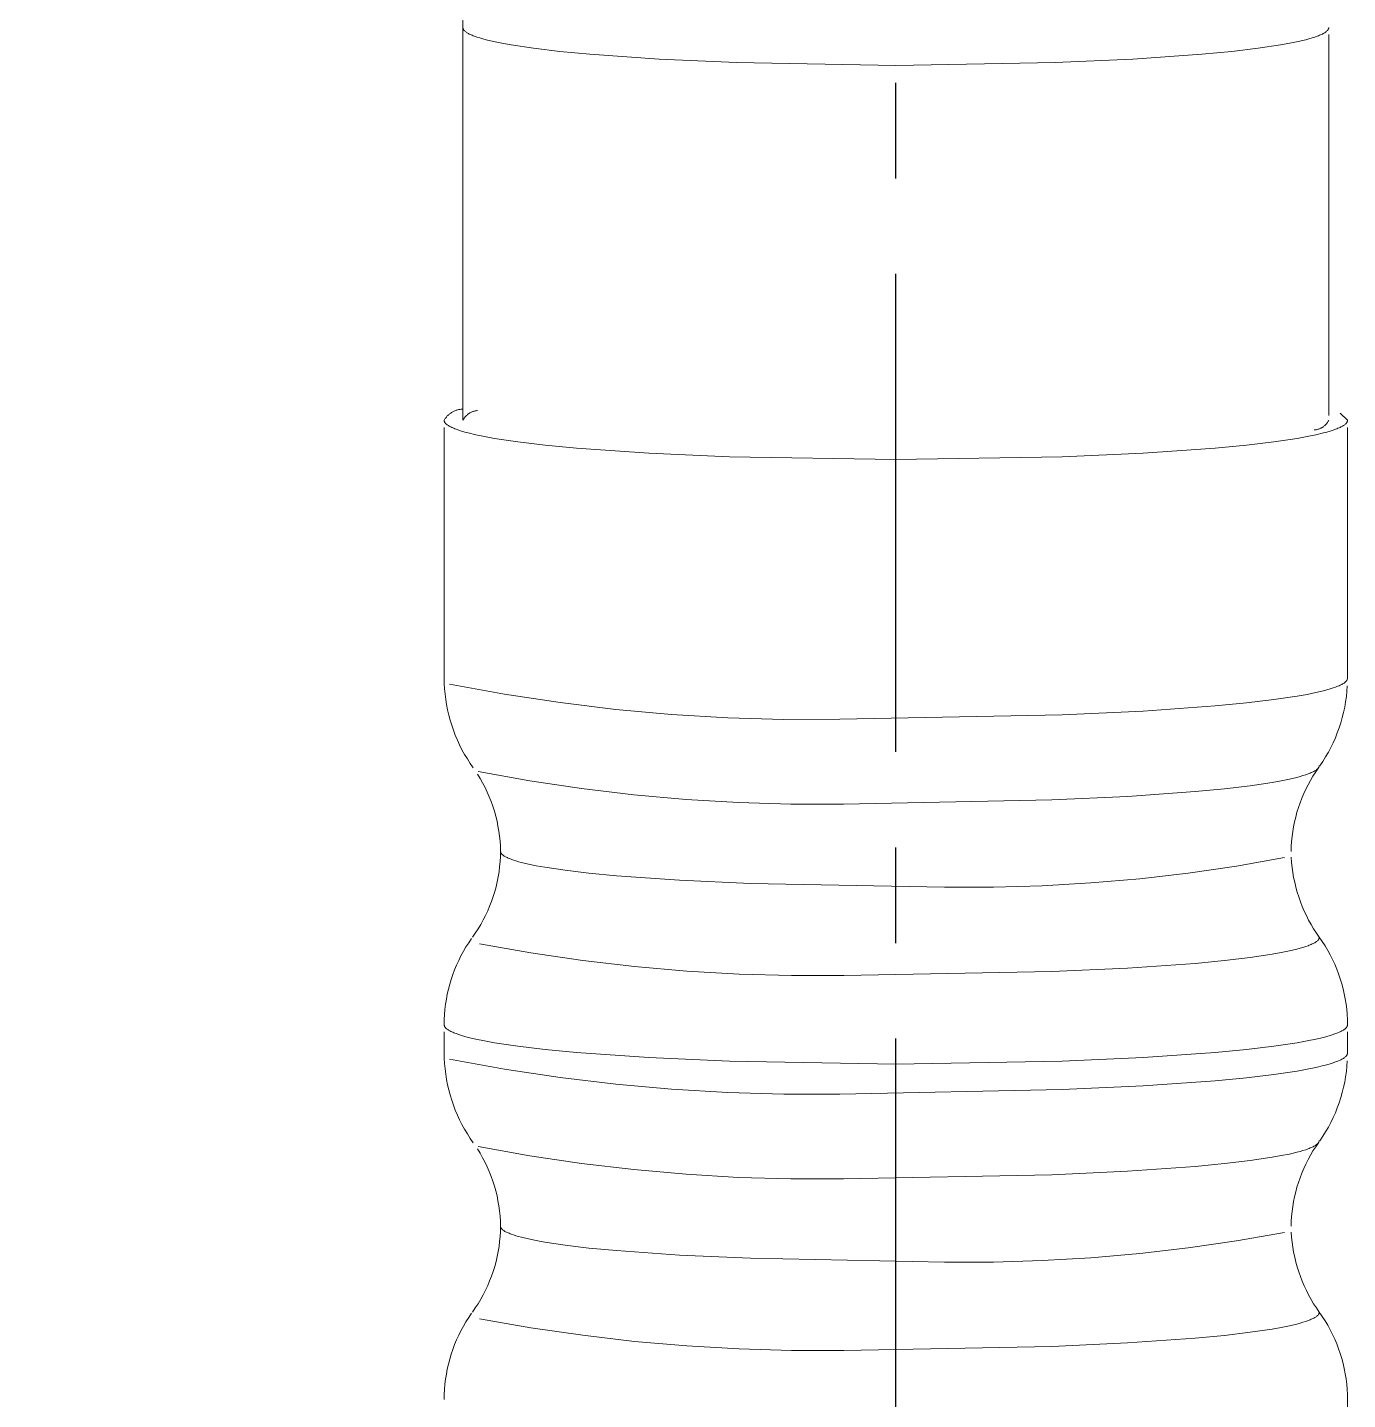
# Model space of a CAD drawing. Header units: millimetres. Extents: x 1991 to 2585, y -1131 to -711.
# Drawn here: x 2319.71 to 2337.25, y -1064.16 to -1045.93 of the extents above; entities that cross this region are included whole.
import ezdxf

# ---------------------------------------------------------------- set-up
doc = ezdxf.new("R2010")
doc.units = ezdxf.units.MM
doc.header["$LTSCALE"] = 0.1
doc.linetypes.add('CENTERX2', pattern=[101.6, 63.5, -12.7, 12.7, -12.7])
doc.layers.get('0').update_dxf_attribs({"lineweight": 13})
doc.layers.add('CENTER', color=1, linetype='CENTERX2')
doc.layers.add('DIM', color=3, linetype='Continuous', lineweight=9)
doc.styles.get("Standard").update_dxf_attribs({"font": 'arial.ttf'})
doc.dimstyles.new('ISO-25', dxfattribs={"dimtxt": 2.5, "dimasz": 2.5, "dimexe": 1.25, "dimexo": 0.625, "dimtad": 1, "dimtxsty": 'Standard', "dimcen": 2.5, "dimadec": 0, "dimazin": 0, "dimtfac": 1, "dimtmove": 0, "dimatfit": 3, "dimfxl": 0, "dimarcsym": 0})

msp = doc.modelspace()

# ---------------------------------------------------------------- linework, layer by layer
for p, q in [((2325.517, -1044.723), (2325.496, -1045.932)), ((2325.496, -1051.15), (2325.496, -1045.932)), ((2325.496, -1045.938), (2325.496, -1045.932)), ((2325.498, -1045.944), (2325.496, -1045.938)), ((2325.499, -1045.949), (2325.498, -1045.944)), ((2325.502, -1045.955), (2325.499, -1045.949)), ((2325.505, -1045.96), (2325.502, -1045.955)), ((2325.509, -1045.966), (2325.505, -1045.96)), ((2325.514, -1045.972), (2325.509, -1045.966)), ((2325.519, -1045.977), (2325.514, -1045.972)), ((2325.526, -1045.983), (2325.519, -1045.977)), ((2325.533, -1045.989), (2325.526, -1045.983)), ((2325.541, -1045.995), (2325.533, -1045.989)), ((2325.549, -1046), (2325.541, -1045.995)), ((2325.559, -1046.006), (2325.549, -1046)), ((2325.569, -1046.012), (2325.559, -1046.006)), ((2325.58, -1046.018), (2325.569, -1046.012)), ((2325.592, -1046.024), (2325.58, -1046.018)), ((2325.605, -1046.029), (2325.592, -1046.024)), ((2325.618, -1046.035), (2325.605, -1046.029)), ((2325.633, -1046.041), (2325.618, -1046.035)), ((2325.648, -1046.047), (2325.633, -1046.041)), ((2325.681, -1046.059), (2325.648, -1046.047)), ((2325.718, -1046.07), (2325.681, -1046.059)), ((2325.758, -1046.082), (2325.718, -1046.07)), ((2325.802, -1046.094), (2325.758, -1046.082)), ((2325.9, -1046.117), (2325.802, -1046.094)), ((2336.69, -1046.094), (2336.592, -1046.117)), ((2336.734, -1046.082), (2336.69, -1046.094)), ((2336.774, -1046.07), (2336.734, -1046.082)), ((2336.811, -1046.059), (2336.774, -1046.07)), ((2336.844, -1046.047), (2336.811, -1046.059)), ((2336.859, -1046.041), (2336.844, -1046.047)), ((2336.874, -1046.035), (2336.859, -1046.041)), ((2336.887, -1046.029), (2336.874, -1046.035)), ((2336.9, -1046.024), (2336.887, -1046.029)), ((2336.912, -1046.018), (2336.9, -1046.024)), ((2336.923, -1046.012), (2336.912, -1046.018)), ((2336.933, -1046.006), (2336.923, -1046.012)), ((2336.943, -1046), (2336.933, -1046.006)), ((2336.952, -1045.995), (2336.943, -1046)), ((2336.959, -1045.989), (2336.952, -1045.995)), ((2336.967, -1045.983), (2336.959, -1045.989)), ((2336.973, -1045.977), (2336.967, -1045.983)), ((2336.978, -1045.972), (2336.973, -1045.977)), ((2336.983, -1045.966), (2336.978, -1045.972)), ((2336.987, -1045.96), (2336.983, -1045.966)), ((2336.99, -1045.955), (2336.987, -1045.96)), ((2336.993, -1045.949), (2336.99, -1045.955)), ((2336.995, -1045.944), (2336.993, -1045.949)), ((2336.996, -1045.938), (2336.995, -1045.944)), ((2336.996, -1045.932), (2336.996, -1045.938)), ((2336.996, -1046.023), (2336.996, -1051.086)), ((2326.012, -1046.14), (2325.9, -1046.117)), ((2326.138, -1046.163), (2326.012, -1046.14)), ((2326.433, -1046.207), (2326.138, -1046.163)), ((2326.782, -1046.248), (2326.433, -1046.207)), ((2327.18, -1046.287), (2326.782, -1046.248)), ((2328.1, -1046.352), (2327.18, -1046.287)), ((2335.312, -1046.287), (2334.393, -1046.352)), ((2335.71, -1046.248), (2335.312, -1046.287)), ((2336.059, -1046.207), (2335.71, -1046.248)), ((2336.354, -1046.163), (2336.059, -1046.207)), ((2336.48, -1046.14), (2336.354, -1046.163)), ((2336.592, -1046.117), (2336.48, -1046.14)), ((2329.13, -1046.398), (2328.1, -1046.352)), ((2331.246, -1046.434), (2329.13, -1046.398)), ((2333.363, -1046.398), (2331.246, -1046.434)), ((2334.393, -1046.352), (2333.363, -1046.398)), ((2325.378, -1051.029), (2325.388, -1051.024)), ((2325.388, -1051.024), (2325.397, -1051.021)), ((2325.397, -1051.021), (2325.407, -1051.017)), ((2325.407, -1051.017), (2325.416, -1051.014)), ((2325.416, -1051.014), (2325.426, -1051.011)), ((2325.426, -1051.011), (2325.436, -1051.009)), ((2325.436, -1051.009), (2325.446, -1051.006)), ((2325.446, -1051.006), (2325.456, -1051.005)), ((2325.456, -1051.005), (2325.466, -1051.003)), ((2325.466, -1051.003), (2325.476, -1051.002)), ((2325.476, -1051.002), (2325.486, -1051.001)), ((2325.486, -1051.001), (2325.496, -1051.001)), ((2325.656, -1051.026), (2325.649, -1051.028)), ((2325.664, -1051.024), (2325.656, -1051.026)), ((2325.672, -1051.023), (2325.664, -1051.024)), ((2325.68, -1051.022), (2325.672, -1051.023)), ((2325.688, -1051.022), (2325.68, -1051.022)), ((2325.246, -1051.15), (2325.251, -1051.141)), ((2325.246, -1051.156), (2325.246, -1051.15)), ((2325.248, -1051.162), (2325.246, -1051.156)), ((2325.249, -1051.168), (2325.248, -1051.162)), ((2325.252, -1051.173), (2325.249, -1051.168)), ((2325.251, -1051.141), (2325.257, -1051.133)), ((2325.255, -1051.179), (2325.252, -1051.173)), ((2325.26, -1051.185), (2325.255, -1051.179)), ((2325.257, -1051.133), (2325.263, -1051.125)), ((2325.265, -1051.191), (2325.26, -1051.185)), ((2325.263, -1051.125), (2325.269, -1051.116)), ((2325.27, -1051.197), (2325.265, -1051.191)), ((2325.269, -1051.116), (2325.275, -1051.109)), ((2325.277, -1051.203), (2325.27, -1051.197)), ((2325.275, -1051.109), (2325.282, -1051.101)), ((2325.284, -1051.209), (2325.277, -1051.203)), ((2325.282, -1051.101), (2325.288, -1051.093)), ((2325.293, -1051.215), (2325.284, -1051.209)), ((2325.288, -1051.093), (2325.296, -1051.086)), ((2325.296, -1051.086), (2325.303, -1051.079)), ((2325.303, -1051.079), (2325.311, -1051.072)), ((2325.311, -1051.072), (2325.318, -1051.066)), ((2325.318, -1051.066), (2325.326, -1051.06)), ((2325.326, -1051.06), (2325.335, -1051.054)), ((2325.335, -1051.054), (2325.343, -1051.048)), ((2325.343, -1051.048), (2325.352, -1051.043)), ((2325.352, -1051.043), (2325.36, -1051.038)), ((2325.36, -1051.038), (2325.369, -1051.033)), ((2325.369, -1051.033), (2325.378, -1051.029)), ((2325.5, -1051.143), (2325.496, -1051.15)), ((2325.504, -1051.136), (2325.5, -1051.143)), ((2325.508, -1051.129), (2325.504, -1051.136)), ((2325.512, -1051.122), (2325.508, -1051.129)), ((2325.517, -1051.116), (2325.512, -1051.122)), ((2325.522, -1051.109), (2325.517, -1051.116)), ((2325.527, -1051.103), (2325.522, -1051.109)), ((2325.532, -1051.097), (2325.527, -1051.103)), ((2325.538, -1051.091), (2325.532, -1051.097)), ((2325.544, -1051.085), (2325.538, -1051.091)), ((2325.55, -1051.08), (2325.544, -1051.085)), ((2325.556, -1051.075), (2325.55, -1051.08)), ((2325.562, -1051.07), (2325.556, -1051.075)), ((2325.568, -1051.065), (2325.562, -1051.07)), ((2325.575, -1051.06), (2325.568, -1051.065)), ((2325.582, -1051.056), (2325.575, -1051.06)), ((2325.589, -1051.052), (2325.582, -1051.056)), ((2325.596, -1051.048), (2325.589, -1051.052)), ((2325.603, -1051.044), (2325.596, -1051.048)), ((2325.61, -1051.041), (2325.603, -1051.044)), ((2325.618, -1051.038), (2325.61, -1051.041)), ((2325.625, -1051.035), (2325.618, -1051.038)), ((2325.633, -1051.032), (2325.625, -1051.035)), ((2325.641, -1051.03), (2325.633, -1051.032)), ((2325.649, -1051.028), (2325.641, -1051.03)), ((2336.949, -1051.215), (2336.954, -1051.209)), ((2336.954, -1051.209), (2336.96, -1051.203)), ((2336.96, -1051.203), (2336.965, -1051.197)), ((2336.965, -1051.197), (2336.97, -1051.191)), ((2336.97, -1051.191), (2336.975, -1051.185)), ((2336.975, -1051.185), (2336.98, -1051.178)), ((2336.98, -1051.178), (2336.984, -1051.171)), ((2336.984, -1051.171), (2336.988, -1051.164)), ((2336.988, -1051.164), (2336.992, -1051.157)), ((2336.992, -1051.157), (2336.996, -1051.15)), ((2337.146, -1051.055), (2337.246, -1051.15)), ((2337.208, -1051.209), (2337.2, -1051.215)), ((2337.215, -1051.203), (2337.208, -1051.209)), ((2337.222, -1051.197), (2337.215, -1051.203)), ((2337.228, -1051.191), (2337.222, -1051.197)), ((2337.233, -1051.185), (2337.228, -1051.191)), ((2337.237, -1051.179), (2337.233, -1051.185)), ((2337.24, -1051.173), (2337.237, -1051.179)), ((2337.243, -1051.168), (2337.24, -1051.173)), ((2337.245, -1051.162), (2337.243, -1051.168)), ((2337.246, -1051.156), (2337.245, -1051.162)), ((2337.246, -1051.15), (2337.246, -1051.156)), ((2325.246, -1051.245), (2325.246, -1054.576)), ((2325.302, -1051.221), (2325.293, -1051.215)), ((2325.311, -1051.227), (2325.302, -1051.221)), ((2325.322, -1051.233), (2325.311, -1051.227)), ((2325.334, -1051.239), (2325.322, -1051.233)), ((2325.346, -1051.245), (2325.334, -1051.239)), ((2325.36, -1051.251), (2325.346, -1051.245)), ((2325.374, -1051.257), (2325.36, -1051.251)), ((2325.389, -1051.263), (2325.374, -1051.257)), ((2325.405, -1051.27), (2325.389, -1051.263)), ((2325.439, -1051.282), (2325.405, -1051.27)), ((2325.478, -1051.294), (2325.439, -1051.282)), ((2325.52, -1051.306), (2325.478, -1051.294)), ((2325.565, -1051.318), (2325.52, -1051.306)), ((2325.667, -1051.343), (2325.565, -1051.318)), ((2325.784, -1051.367), (2325.667, -1051.343)), ((2325.916, -1051.39), (2325.784, -1051.367)), ((2326.224, -1051.436), (2325.916, -1051.39)), ((2336.576, -1051.39), (2336.268, -1051.436)), ((2336.708, -1051.367), (2336.576, -1051.39)), ((2336.825, -1051.343), (2336.708, -1051.367)), ((2336.804, -1051.279), (2336.812, -1051.278)), ((2336.812, -1051.278), (2336.82, -1051.277)), ((2336.82, -1051.277), (2336.828, -1051.276)), ((2336.927, -1051.318), (2336.825, -1051.343)), ((2336.828, -1051.276), (2336.836, -1051.274)), ((2336.836, -1051.274), (2336.844, -1051.272)), ((2336.844, -1051.272), (2336.851, -1051.27)), ((2336.851, -1051.27), (2336.859, -1051.268)), ((2336.859, -1051.268), (2336.867, -1051.265)), ((2336.867, -1051.265), (2336.874, -1051.263)), ((2336.874, -1051.263), (2336.882, -1051.259)), ((2336.882, -1051.259), (2336.889, -1051.256)), ((2336.889, -1051.256), (2336.896, -1051.252)), ((2336.896, -1051.252), (2336.903, -1051.249)), ((2336.903, -1051.249), (2336.91, -1051.244)), ((2336.91, -1051.244), (2336.917, -1051.24)), ((2336.917, -1051.24), (2336.924, -1051.235)), ((2336.924, -1051.235), (2336.93, -1051.231)), ((2336.973, -1051.306), (2336.927, -1051.318)), ((2336.93, -1051.231), (2336.937, -1051.226)), ((2336.937, -1051.226), (2336.943, -1051.22)), ((2336.943, -1051.22), (2336.949, -1051.215)), ((2337.014, -1051.294), (2336.973, -1051.306)), ((2337.053, -1051.282), (2337.014, -1051.294)), ((2337.087, -1051.27), (2337.053, -1051.282)), ((2337.103, -1051.263), (2337.087, -1051.27)), ((2337.118, -1051.257), (2337.103, -1051.263)), ((2337.133, -1051.251), (2337.118, -1051.257)), ((2337.146, -1051.245), (2337.133, -1051.251)), ((2337.158, -1051.239), (2337.146, -1051.245)), ((2337.17, -1051.233), (2337.158, -1051.239)), ((2337.181, -1051.227), (2337.17, -1051.233)), ((2337.191, -1051.221), (2337.181, -1051.227)), ((2337.2, -1051.215), (2337.191, -1051.221)), ((2337.246, -1054.576), (2337.246, -1051.247)), ((2326.588, -1051.48), (2326.224, -1051.436)), ((2327.003, -1051.52), (2326.588, -1051.48)), ((2327.963, -1051.588), (2327.003, -1051.52)), ((2335.489, -1051.52), (2334.529, -1051.588)), ((2335.904, -1051.48), (2335.489, -1051.52)), ((2336.268, -1051.436), (2335.904, -1051.48)), ((2329.038, -1051.636), (2327.963, -1051.588)), ((2331.246, -1051.673), (2329.038, -1051.636)), ((2333.455, -1051.636), (2331.246, -1051.673)), ((2334.529, -1051.588), (2333.455, -1051.636)), ((2325.248, -1054.646), (2325.246, -1054.576)), ((2325.251, -1054.717), (2325.248, -1054.646)), ((2326.049, -1054.79), (2325.317, -1054.656)), ((2337.146, -1054.671), (2337.133, -1054.677)), ((2337.158, -1054.665), (2337.146, -1054.671)), ((2337.17, -1054.659), (2337.158, -1054.665)), ((2337.181, -1054.653), (2337.17, -1054.659)), ((2337.191, -1054.647), (2337.181, -1054.653)), ((2337.2, -1054.641), (2337.191, -1054.647)), ((2337.208, -1054.635), (2337.2, -1054.641)), ((2337.215, -1054.629), (2337.208, -1054.635)), ((2337.222, -1054.623), (2337.215, -1054.629)), ((2337.228, -1054.617), (2337.222, -1054.623)), ((2337.233, -1054.611), (2337.228, -1054.617)), ((2337.237, -1054.605), (2337.233, -1054.611)), ((2337.24, -1054.599), (2337.237, -1054.605)), ((2337.243, -1054.593), (2337.24, -1054.599)), ((2337.245, -1054.587), (2337.243, -1054.593)), ((2337.246, -1054.582), (2337.245, -1054.587)), ((2337.246, -1054.576), (2337.246, -1054.582)), ((2325.258, -1054.788), (2325.251, -1054.717)), ((2325.267, -1054.858), (2325.258, -1054.788)), ((2326.785, -1054.902), (2326.049, -1054.79)), ((2336.576, -1054.816), (2336.268, -1054.862)), ((2336.708, -1054.792), (2336.576, -1054.816)), ((2336.825, -1054.768), (2336.708, -1054.792)), ((2336.927, -1054.744), (2336.825, -1054.768)), ((2336.973, -1054.732), (2336.927, -1054.744)), ((2337.014, -1054.72), (2336.973, -1054.732)), ((2337.053, -1054.707), (2337.014, -1054.72)), ((2337.087, -1054.695), (2337.053, -1054.707)), ((2337.103, -1054.689), (2337.087, -1054.695)), ((2337.118, -1054.683), (2337.103, -1054.689)), ((2337.133, -1054.677), (2337.118, -1054.683)), ((2337.231, -1054.822), (2337.221, -1054.892)), ((2337.238, -1054.751), (2337.231, -1054.822)), ((2337.243, -1054.68), (2337.238, -1054.751)), ((2325.278, -1054.928), (2325.267, -1054.858)), ((2325.291, -1054.997), (2325.278, -1054.928)), ((2325.307, -1055.066), (2325.291, -1054.997)), ((2327.525, -1054.991), (2326.785, -1054.902)), ((2328.268, -1055.058), (2327.525, -1054.991)), ((2334.529, -1055.013), (2333.455, -1055.062)), ((2335.489, -1054.946), (2334.529, -1055.013)), ((2335.904, -1054.905), (2335.489, -1054.946)), ((2336.268, -1054.862), (2335.904, -1054.905)), ((2337.193, -1055.032), (2337.176, -1055.101)), ((2337.208, -1054.962), (2337.193, -1055.032)), ((2337.221, -1054.892), (2337.208, -1054.962)), ((2325.326, -1055.134), (2325.307, -1055.066)), ((2325.346, -1055.202), (2325.326, -1055.134)), ((2325.369, -1055.269), (2325.346, -1055.202)), ((2329.013, -1055.102), (2328.268, -1055.058)), ((2329.758, -1055.124), (2329.013, -1055.102)), ((2330.503, -1055.122), (2329.758, -1055.124)), ((2333.455, -1055.062), (2330.503, -1055.122)), ((2337.156, -1055.169), (2337.134, -1055.237)), ((2337.176, -1055.101), (2337.156, -1055.169)), ((2325.394, -1055.335), (2325.369, -1055.269)), ((2325.422, -1055.4), (2325.394, -1055.335)), ((2325.452, -1055.464), (2325.422, -1055.4)), ((2337.084, -1055.369), (2337.055, -1055.434)), ((2337.11, -1055.303), (2337.084, -1055.369)), ((2337.134, -1055.237), (2337.11, -1055.303)), ((2325.483, -1055.528), (2325.452, -1055.464)), ((2325.518, -1055.59), (2325.483, -1055.528)), ((2336.991, -1055.561), (2336.955, -1055.623)), ((2337.024, -1055.498), (2336.991, -1055.561)), ((2337.055, -1055.434), (2337.024, -1055.498)), ((2325.554, -1055.65), (2325.518, -1055.59)), ((2325.592, -1055.71), (2325.554, -1055.65)), ((2325.632, -1055.768), (2325.592, -1055.71)), ((2336.858, -1055.77), (2336.862, -1055.765)), ((2336.862, -1055.765), (2336.866, -1055.759)), ((2336.866, -1055.759), (2336.868, -1055.754)), ((2336.868, -1055.754), (2336.87, -1055.748)), ((2336.87, -1055.748), (2336.871, -1055.743)), ((2336.871, -1055.743), (2336.871, -1055.737)), ((2336.918, -1055.683), (2336.878, -1055.742)), ((2336.955, -1055.623), (2336.918, -1055.683)), ((2325.724, -1055.909), (2325.689, -1055.851)), ((2325.697, -1055.817), (2326.382, -1055.941)), ((2325.757, -1055.968), (2325.724, -1055.909)), ((2326.382, -1055.941), (2327.071, -1056.044)), ((2336.243, -1055.962), (2336.366, -1055.94)), ((2336.366, -1055.94), (2336.476, -1055.918)), ((2336.476, -1055.918), (2336.572, -1055.895)), ((2336.572, -1055.895), (2336.615, -1055.884)), ((2336.615, -1055.884), (2336.654, -1055.872)), ((2336.654, -1055.872), (2336.69, -1055.861)), ((2336.69, -1055.861), (2336.722, -1055.849)), ((2336.722, -1055.849), (2336.737, -1055.844)), ((2336.754, -1055.935), (2336.722, -1055.993)), ((2336.737, -1055.844), (2336.751, -1055.838)), ((2336.751, -1055.838), (2336.765, -1055.832)), ((2336.787, -1055.878), (2336.754, -1055.935)), ((2336.765, -1055.832), (2336.777, -1055.826)), ((2336.777, -1055.826), (2336.789, -1055.821)), ((2336.823, -1055.822), (2336.787, -1055.878)), ((2336.789, -1055.821), (2336.8, -1055.815)), ((2336.8, -1055.815), (2336.81, -1055.809)), ((2336.81, -1055.809), (2336.819, -1055.804)), ((2336.819, -1055.804), (2336.828, -1055.798)), ((2336.86, -1055.768), (2336.823, -1055.822)), ((2336.828, -1055.798), (2336.835, -1055.792)), ((2336.835, -1055.792), (2336.842, -1055.787)), ((2336.842, -1055.787), (2336.848, -1055.781)), ((2336.848, -1055.781), (2336.854, -1055.776)), ((2336.854, -1055.776), (2336.858, -1055.77)), ((2325.789, -1056.029), (2325.757, -1055.968)), ((2325.818, -1056.09), (2325.789, -1056.029)), ((2325.845, -1056.152), (2325.818, -1056.09)), ((2327.071, -1056.044), (2327.764, -1056.126)), ((2327.764, -1056.126), (2328.459, -1056.188)), ((2334.324, -1056.148), (2335.224, -1056.084)), ((2335.224, -1056.084), (2335.613, -1056.046)), ((2335.613, -1056.046), (2335.954, -1056.006)), ((2335.954, -1056.006), (2336.243, -1055.962)), ((2336.665, -1056.111), (2336.639, -1056.172)), ((2336.692, -1056.051), (2336.665, -1056.111)), ((2336.722, -1055.993), (2336.692, -1056.051)), ((2325.87, -1056.215), (2325.845, -1056.152)), ((2325.893, -1056.279), (2325.87, -1056.215)), ((2325.913, -1056.344), (2325.893, -1056.279)), ((2328.459, -1056.188), (2329.156, -1056.229)), ((2329.156, -1056.229), (2329.853, -1056.249)), ((2329.853, -1056.249), (2330.55, -1056.249)), ((2330.55, -1056.249), (2333.317, -1056.193)), ((2333.317, -1056.193), (2334.324, -1056.148)), ((2336.594, -1056.296), (2336.574, -1056.359)), ((2336.615, -1056.233), (2336.594, -1056.296)), ((2336.639, -1056.172), (2336.615, -1056.233)), ((2325.932, -1056.409), (2325.913, -1056.344)), ((2325.948, -1056.475), (2325.932, -1056.409)), ((2325.961, -1056.541), (2325.948, -1056.475)), ((2336.542, -1056.486), (2336.529, -1056.551)), ((2336.557, -1056.422), (2336.542, -1056.486)), ((2336.574, -1056.359), (2336.557, -1056.422)), ((2325.973, -1056.608), (2325.961, -1056.541)), ((2325.982, -1056.675), (2325.973, -1056.608)), ((2325.989, -1056.743), (2325.982, -1056.675)), ((2336.518, -1056.616), (2336.509, -1056.681)), ((2336.529, -1056.551), (2336.518, -1056.616)), ((2325.994, -1056.81), (2325.989, -1056.743)), ((2325.996, -1056.878), (2325.994, -1056.81)), ((2336.498, -1056.813), (2336.496, -1056.879)), ((2336.503, -1056.747), (2336.498, -1056.813)), ((2336.509, -1056.681), (2336.503, -1056.747)), ((2325.983, -1057.081), (2325.99, -1057.014)), ((2325.99, -1057.014), (2325.994, -1056.946)), ((2325.994, -1056.946), (2325.996, -1056.878)), ((2325.996, -1056.878), (2325.996, -1056.883)), ((2325.996, -1056.883), (2325.997, -1056.888)), ((2325.997, -1056.888), (2325.999, -1056.893)), ((2325.999, -1056.893), (2326.001, -1056.899)), ((2326.001, -1056.899), (2326.004, -1056.904)), ((2326.004, -1056.904), (2326.008, -1056.909)), ((2326.008, -1056.909), (2326.012, -1056.914)), ((2326.012, -1056.914), (2326.017, -1056.919)), ((2326.017, -1056.919), (2326.023, -1056.925)), ((2326.023, -1056.925), (2326.029, -1056.93)), ((2326.029, -1056.93), (2326.037, -1056.935)), ((2326.037, -1056.935), (2326.045, -1056.94)), ((2326.045, -1056.94), (2326.053, -1056.946)), ((2326.053, -1056.946), (2326.063, -1056.951)), ((2326.063, -1056.951), (2326.073, -1056.956)), ((2326.073, -1056.956), (2326.084, -1056.961)), ((2326.084, -1056.961), (2326.095, -1056.967)), ((2326.095, -1056.967), (2326.108, -1056.972)), ((2326.108, -1056.972), (2326.121, -1056.977)), ((2326.121, -1056.977), (2326.135, -1056.983)), ((2326.135, -1056.983), (2326.165, -1056.993)), ((2326.165, -1056.993), (2326.199, -1057.004)), ((2326.199, -1057.004), (2326.235, -1057.015)), ((2326.235, -1057.015), (2326.275, -1057.025)), ((2326.275, -1057.025), (2326.365, -1057.047)), ((2335.771, -1057.073), (2336.409, -1056.961)), ((2336.499, -1056.957), (2336.503, -1057.024)), ((2336.503, -1057.024), (2336.51, -1057.091)), ((2325.95, -1057.282), (2325.964, -1057.215)), ((2325.964, -1057.215), (2325.975, -1057.148)), ((2325.975, -1057.148), (2325.983, -1057.081)), ((2326.365, -1057.047), (2326.467, -1057.068)), ((2326.467, -1057.068), (2326.583, -1057.088)), ((2326.583, -1057.088), (2326.852, -1057.129)), ((2326.852, -1057.129), (2327.17, -1057.167)), ((2327.17, -1057.167), (2327.534, -1057.202)), ((2327.534, -1057.202), (2328.373, -1057.261)), ((2334.485, -1057.241), (2335.129, -1057.166)), ((2335.129, -1057.166), (2335.771, -1057.073)), ((2336.51, -1057.091), (2336.519, -1057.157)), ((2336.519, -1057.157), (2336.53, -1057.223)), ((2336.53, -1057.223), (2336.544, -1057.289)), ((2325.917, -1057.413), (2325.935, -1057.348)), ((2325.935, -1057.348), (2325.95, -1057.282)), ((2328.373, -1057.261), (2329.314, -1057.304)), ((2329.314, -1057.304), (2331.893, -1057.354)), ((2331.893, -1057.354), (2332.542, -1057.354)), ((2332.542, -1057.354), (2333.19, -1057.335)), ((2333.19, -1057.335), (2333.838, -1057.297)), ((2333.838, -1057.297), (2334.485, -1057.241)), ((2336.544, -1057.289), (2336.559, -1057.354)), ((2336.559, -1057.354), (2336.577, -1057.419)), ((2325.85, -1057.605), (2325.875, -1057.542)), ((2325.875, -1057.542), (2325.897, -1057.478)), ((2325.897, -1057.478), (2325.917, -1057.413)), ((2336.577, -1057.419), (2336.597, -1057.483)), ((2336.597, -1057.483), (2336.619, -1057.547)), ((2336.619, -1057.547), (2336.644, -1057.609)), ((2325.764, -1057.789), (2325.795, -1057.729)), ((2325.795, -1057.729), (2325.824, -1057.667)), ((2325.824, -1057.667), (2325.85, -1057.605)), ((2336.644, -1057.609), (2336.67, -1057.671)), ((2336.67, -1057.671), (2336.699, -1057.732)), ((2336.699, -1057.732), (2336.729, -1057.791)), ((2325.66, -1057.964), (2325.697, -1057.907)), ((2325.697, -1057.907), (2325.731, -1057.848)), ((2325.731, -1057.848), (2325.764, -1057.789)), ((2336.729, -1057.791), (2336.762, -1057.85)), ((2336.762, -1057.85), (2336.796, -1057.908)), ((2336.796, -1057.908), (2336.833, -1057.964)), ((2325.572, -1058.091), (2325.536, -1058.148)), ((2325.61, -1058.034), (2325.572, -1058.091)), ((2325.621, -1058.019), (2325.66, -1057.964)), ((2326.398, -1058.228), (2325.715, -1058.108)), ((2336.722, -1058.131), (2336.69, -1058.143)), ((2336.737, -1058.125), (2336.722, -1058.131)), ((2336.751, -1058.12), (2336.737, -1058.125)), ((2336.765, -1058.114), (2336.751, -1058.12)), ((2336.777, -1058.108), (2336.765, -1058.114)), ((2336.789, -1058.103), (2336.777, -1058.108)), ((2336.8, -1058.097), (2336.789, -1058.103)), ((2336.81, -1058.091), (2336.8, -1058.097)), ((2336.819, -1058.086), (2336.81, -1058.091)), ((2336.828, -1058.08), (2336.819, -1058.086)), ((2336.835, -1058.074), (2336.828, -1058.08)), ((2336.833, -1057.964), (2336.871, -1058.019)), ((2336.842, -1058.069), (2336.835, -1058.074)), ((2336.848, -1058.063), (2336.842, -1058.069)), ((2336.854, -1058.058), (2336.848, -1058.063)), ((2336.858, -1058.052), (2336.854, -1058.058)), ((2336.862, -1058.047), (2336.858, -1058.052)), ((2336.866, -1058.041), (2336.862, -1058.047)), ((2336.868, -1058.036), (2336.866, -1058.041)), ((2336.87, -1058.03), (2336.868, -1058.036)), ((2336.871, -1058.025), (2336.87, -1058.03)), ((2336.871, -1058.019), (2336.871, -1058.025)), ((2336.91, -1058.076), (2336.871, -1058.019)), ((2336.948, -1058.134), (2336.91, -1058.076)), ((2336.983, -1058.193), (2336.948, -1058.134)), ((2325.469, -1058.266), (2325.439, -1058.327)), ((2325.501, -1058.206), (2325.469, -1058.266)), ((2325.536, -1058.148), (2325.501, -1058.206)), ((2327.086, -1058.327), (2326.398, -1058.228)), ((2335.954, -1058.287), (2335.613, -1058.328)), ((2336.243, -1058.244), (2335.954, -1058.287)), ((2336.366, -1058.222), (2336.243, -1058.244)), ((2336.476, -1058.2), (2336.366, -1058.222)), ((2336.572, -1058.177), (2336.476, -1058.2)), ((2336.615, -1058.166), (2336.572, -1058.177)), ((2336.654, -1058.154), (2336.615, -1058.166)), ((2336.69, -1058.143), (2336.654, -1058.154)), ((2337.016, -1058.253), (2336.983, -1058.193)), ((2337.047, -1058.315), (2337.016, -1058.253)), ((2337.076, -1058.377), (2337.047, -1058.315)), ((2325.385, -1058.451), (2325.361, -1058.515)), ((2325.411, -1058.389), (2325.385, -1058.451)), ((2325.439, -1058.327), (2325.411, -1058.389)), ((2327.776, -1058.408), (2327.086, -1058.327)), ((2328.469, -1058.468), (2327.776, -1058.408)), ((2329.163, -1058.508), (2328.469, -1058.468)), ((2333.317, -1058.475), (2330.553, -1058.529)), ((2334.324, -1058.43), (2333.317, -1058.475)), ((2335.224, -1058.366), (2334.324, -1058.43)), ((2335.613, -1058.328), (2335.224, -1058.366)), ((2337.103, -1058.441), (2337.076, -1058.377)), ((2337.128, -1058.505), (2337.103, -1058.441)), ((2325.32, -1058.644), (2325.303, -1058.71)), ((2325.339, -1058.579), (2325.32, -1058.644)), ((2325.361, -1058.515), (2325.339, -1058.579)), ((2329.858, -1058.528), (2329.163, -1058.508)), ((2330.553, -1058.529), (2329.858, -1058.528)), ((2337.15, -1058.57), (2337.128, -1058.505)), ((2337.17, -1058.636), (2337.15, -1058.57)), ((2337.188, -1058.703), (2337.17, -1058.636)), ((2325.275, -1058.843), (2325.265, -1058.91)), ((2325.288, -1058.776), (2325.275, -1058.843)), ((2325.303, -1058.71), (2325.288, -1058.776)), ((2337.203, -1058.77), (2337.188, -1058.703)), ((2337.216, -1058.838), (2337.203, -1058.77)), ((2337.227, -1058.906), (2337.216, -1058.838)), ((2325.251, -1059.045), (2325.247, -1059.113)), ((2325.257, -1058.977), (2325.251, -1059.045)), ((2325.265, -1058.91), (2325.257, -1058.977)), ((2337.235, -1058.974), (2337.227, -1058.906)), ((2337.241, -1059.043), (2337.235, -1058.974)), ((2337.245, -1059.112), (2337.241, -1059.043)), ((2325.247, -1059.113), (2325.246, -1059.181)), ((2325.246, -1059.186), (2325.246, -1059.181)), ((2325.248, -1059.192), (2325.246, -1059.186)), ((2325.249, -1059.198), (2325.248, -1059.192)), ((2325.252, -1059.204), (2325.249, -1059.198)), ((2325.255, -1059.21), (2325.252, -1059.204)), ((2325.26, -1059.216), (2325.255, -1059.21)), ((2325.265, -1059.222), (2325.26, -1059.216)), ((2325.27, -1059.228), (2325.265, -1059.222)), ((2325.277, -1059.234), (2325.27, -1059.228)), ((2337.222, -1059.228), (2337.215, -1059.234)), ((2337.228, -1059.222), (2337.222, -1059.228)), ((2337.233, -1059.216), (2337.228, -1059.222)), ((2337.237, -1059.21), (2337.233, -1059.216)), ((2337.24, -1059.204), (2337.237, -1059.21)), ((2337.243, -1059.198), (2337.24, -1059.204)), ((2337.245, -1059.192), (2337.243, -1059.198)), ((2337.246, -1059.181), (2337.245, -1059.112)), ((2337.246, -1059.186), (2337.245, -1059.192)), ((2337.246, -1059.181), (2337.246, -1059.186)), ((2325.246, -1059.276), (2325.246, -1059.557)), ((2325.284, -1059.24), (2325.277, -1059.234)), ((2325.293, -1059.246), (2325.284, -1059.24)), ((2325.302, -1059.252), (2325.293, -1059.246)), ((2325.311, -1059.258), (2325.302, -1059.252)), ((2325.322, -1059.264), (2325.311, -1059.258)), ((2325.334, -1059.27), (2325.322, -1059.264)), ((2325.346, -1059.276), (2325.334, -1059.27)), ((2325.36, -1059.282), (2325.346, -1059.276)), ((2325.374, -1059.288), (2325.36, -1059.282)), ((2325.389, -1059.294), (2325.374, -1059.288)), ((2325.405, -1059.3), (2325.389, -1059.294)), ((2325.439, -1059.312), (2325.405, -1059.3)), ((2325.478, -1059.325), (2325.439, -1059.312)), ((2325.52, -1059.337), (2325.478, -1059.325)), ((2325.565, -1059.349), (2325.52, -1059.337)), ((2325.667, -1059.373), (2325.565, -1059.349)), ((2325.784, -1059.397), (2325.667, -1059.373)), ((2325.916, -1059.421), (2325.784, -1059.397)), ((2336.708, -1059.397), (2336.576, -1059.421)), ((2336.825, -1059.373), (2336.708, -1059.397)), ((2336.927, -1059.349), (2336.825, -1059.373)), ((2336.973, -1059.337), (2336.927, -1059.349)), ((2337.014, -1059.325), (2336.973, -1059.337)), ((2337.053, -1059.312), (2337.014, -1059.325)), ((2337.087, -1059.3), (2337.053, -1059.312)), ((2337.103, -1059.294), (2337.087, -1059.3)), ((2337.118, -1059.288), (2337.103, -1059.294)), ((2337.133, -1059.282), (2337.118, -1059.288)), ((2337.146, -1059.276), (2337.133, -1059.282)), ((2337.158, -1059.27), (2337.146, -1059.276)), ((2337.17, -1059.264), (2337.158, -1059.27)), ((2337.181, -1059.258), (2337.17, -1059.264)), ((2337.191, -1059.252), (2337.181, -1059.258)), ((2337.2, -1059.246), (2337.191, -1059.252)), ((2337.208, -1059.24), (2337.2, -1059.246)), ((2337.215, -1059.234), (2337.208, -1059.24)), ((2337.246, -1059.557), (2337.246, -1059.276)), ((2325.248, -1059.627), (2325.246, -1059.557)), ((2326.224, -1059.467), (2325.916, -1059.421)), ((2326.588, -1059.51), (2326.224, -1059.467)), ((2327.003, -1059.55), (2326.588, -1059.51)), ((2327.963, -1059.618), (2327.003, -1059.55)), ((2335.489, -1059.55), (2334.529, -1059.618)), ((2335.904, -1059.51), (2335.489, -1059.55)), ((2336.268, -1059.467), (2335.904, -1059.51)), ((2336.576, -1059.421), (2336.268, -1059.467)), ((2337.233, -1059.592), (2337.228, -1059.598)), ((2337.237, -1059.586), (2337.233, -1059.592)), ((2337.24, -1059.58), (2337.237, -1059.586)), ((2337.243, -1059.574), (2337.24, -1059.58)), ((2337.245, -1059.568), (2337.243, -1059.574)), ((2337.246, -1059.563), (2337.245, -1059.568)), ((2337.246, -1059.557), (2337.246, -1059.563)), ((2325.251, -1059.698), (2325.248, -1059.627)), ((2325.258, -1059.769), (2325.251, -1059.698)), ((2325.267, -1059.839), (2325.258, -1059.769)), ((2326.049, -1059.771), (2325.317, -1059.637)), ((2326.785, -1059.883), (2326.049, -1059.771)), ((2329.038, -1059.667), (2327.963, -1059.618)), ((2331.246, -1059.704), (2329.038, -1059.667)), ((2333.455, -1059.667), (2331.246, -1059.704)), ((2334.529, -1059.618), (2333.455, -1059.667)), ((2336.708, -1059.773), (2336.576, -1059.797)), ((2336.825, -1059.749), (2336.708, -1059.773)), ((2336.927, -1059.725), (2336.825, -1059.749)), ((2336.973, -1059.713), (2336.927, -1059.725)), ((2337.014, -1059.701), (2336.973, -1059.713)), ((2337.053, -1059.688), (2337.014, -1059.701)), ((2337.087, -1059.676), (2337.053, -1059.688)), ((2337.103, -1059.67), (2337.087, -1059.676)), ((2337.118, -1059.664), (2337.103, -1059.67)), ((2337.133, -1059.658), (2337.118, -1059.664)), ((2337.146, -1059.652), (2337.133, -1059.658)), ((2337.158, -1059.646), (2337.146, -1059.652)), ((2337.17, -1059.64), (2337.158, -1059.646)), ((2337.181, -1059.634), (2337.17, -1059.64)), ((2337.191, -1059.628), (2337.181, -1059.634)), ((2337.2, -1059.622), (2337.191, -1059.628)), ((2337.208, -1059.616), (2337.2, -1059.622)), ((2337.215, -1059.61), (2337.208, -1059.616)), ((2337.222, -1059.604), (2337.215, -1059.61)), ((2337.228, -1059.598), (2337.222, -1059.604)), ((2337.238, -1059.732), (2337.231, -1059.803)), ((2337.243, -1059.661), (2337.238, -1059.732)), ((2325.278, -1059.909), (2325.267, -1059.839)), ((2325.291, -1059.978), (2325.278, -1059.909)), ((2327.525, -1059.972), (2326.785, -1059.883)), ((2335.489, -1059.926), (2334.529, -1059.994)), ((2335.904, -1059.886), (2335.489, -1059.926)), ((2336.268, -1059.843), (2335.904, -1059.886)), ((2336.576, -1059.797), (2336.268, -1059.843)), ((2337.208, -1059.943), (2337.193, -1060.013)), ((2337.221, -1059.873), (2337.208, -1059.943)), ((2337.231, -1059.803), (2337.221, -1059.873)), ((2325.307, -1060.047), (2325.291, -1059.978)), ((2325.326, -1060.115), (2325.307, -1060.047)), ((2325.346, -1060.183), (2325.326, -1060.115)), ((2328.268, -1060.039), (2327.525, -1059.972)), ((2329.013, -1060.083), (2328.268, -1060.039)), ((2329.758, -1060.105), (2329.013, -1060.083)), ((2330.503, -1060.103), (2329.758, -1060.105)), ((2333.455, -1060.043), (2330.503, -1060.103)), ((2334.529, -1059.994), (2333.455, -1060.043)), ((2337.176, -1060.082), (2337.156, -1060.15)), ((2337.193, -1060.013), (2337.176, -1060.082)), ((2325.369, -1060.25), (2325.346, -1060.183)), ((2325.394, -1060.316), (2325.369, -1060.25)), ((2325.422, -1060.381), (2325.394, -1060.316)), ((2337.11, -1060.284), (2337.084, -1060.35)), ((2337.134, -1060.218), (2337.11, -1060.284)), ((2337.156, -1060.15), (2337.134, -1060.218)), ((2325.452, -1060.445), (2325.422, -1060.381)), ((2325.483, -1060.508), (2325.452, -1060.445)), ((2337.024, -1060.479), (2336.991, -1060.542)), ((2337.055, -1060.415), (2337.024, -1060.479)), ((2337.084, -1060.35), (2337.055, -1060.415)), ((2325.518, -1060.57), (2325.483, -1060.508)), ((2325.554, -1060.631), (2325.518, -1060.57)), ((2325.592, -1060.691), (2325.554, -1060.631)), ((2336.918, -1060.664), (2336.878, -1060.723)), ((2336.955, -1060.604), (2336.918, -1060.664)), ((2336.991, -1060.542), (2336.955, -1060.604)), ((2325.632, -1060.749), (2325.592, -1060.691)), ((2325.724, -1060.89), (2325.689, -1060.832)), ((2325.697, -1060.798), (2326.382, -1060.922)), ((2336.572, -1060.876), (2336.615, -1060.865)), ((2336.615, -1060.865), (2336.654, -1060.853)), ((2336.654, -1060.853), (2336.69, -1060.842)), ((2336.69, -1060.842), (2336.722, -1060.83)), ((2336.722, -1060.83), (2336.737, -1060.825)), ((2336.737, -1060.825), (2336.751, -1060.819)), ((2336.751, -1060.819), (2336.765, -1060.813)), ((2336.787, -1060.859), (2336.754, -1060.916)), ((2336.765, -1060.813), (2336.777, -1060.807)), ((2336.777, -1060.807), (2336.789, -1060.802)), ((2336.823, -1060.803), (2336.787, -1060.859)), ((2336.789, -1060.802), (2336.8, -1060.796)), ((2336.8, -1060.796), (2336.81, -1060.79)), ((2336.81, -1060.79), (2336.819, -1060.785)), ((2336.819, -1060.785), (2336.828, -1060.779)), ((2336.86, -1060.749), (2336.823, -1060.803)), ((2336.828, -1060.779), (2336.835, -1060.773)), ((2336.835, -1060.773), (2336.842, -1060.768)), ((2336.842, -1060.768), (2336.848, -1060.762)), ((2336.848, -1060.762), (2336.854, -1060.757)), ((2336.854, -1060.757), (2336.858, -1060.751)), ((2336.858, -1060.751), (2336.862, -1060.746)), ((2336.862, -1060.746), (2336.866, -1060.74)), ((2336.866, -1060.74), (2336.868, -1060.735)), ((2336.868, -1060.735), (2336.87, -1060.729)), ((2336.87, -1060.729), (2336.871, -1060.724)), ((2336.871, -1060.724), (2336.871, -1060.718)), ((2325.757, -1060.949), (2325.724, -1060.89)), ((2325.789, -1061.01), (2325.757, -1060.949)), ((2325.818, -1061.071), (2325.789, -1061.01)), ((2326.382, -1060.922), (2327.071, -1061.025)), ((2327.071, -1061.025), (2327.764, -1061.107)), ((2335.224, -1061.065), (2335.613, -1061.027)), ((2335.613, -1061.027), (2335.954, -1060.986)), ((2335.954, -1060.986), (2336.243, -1060.943)), ((2336.243, -1060.943), (2336.366, -1060.921)), ((2336.366, -1060.921), (2336.476, -1060.899)), ((2336.476, -1060.899), (2336.572, -1060.876)), ((2336.692, -1061.032), (2336.665, -1061.092)), ((2336.722, -1060.973), (2336.692, -1061.032)), ((2336.754, -1060.916), (2336.722, -1060.973)), ((2325.845, -1061.133), (2325.818, -1061.071)), ((2325.87, -1061.196), (2325.845, -1061.133)), ((2325.893, -1061.26), (2325.87, -1061.196)), ((2327.764, -1061.107), (2328.459, -1061.169)), ((2328.459, -1061.169), (2329.156, -1061.21)), ((2329.156, -1061.21), (2329.853, -1061.23)), ((2329.853, -1061.23), (2330.55, -1061.23)), ((2330.55, -1061.23), (2333.317, -1061.174)), ((2333.317, -1061.174), (2334.324, -1061.129)), ((2334.324, -1061.129), (2335.224, -1061.065)), ((2336.615, -1061.214), (2336.594, -1061.277)), ((2336.639, -1061.153), (2336.615, -1061.214)), ((2336.665, -1061.092), (2336.639, -1061.153)), ((2325.913, -1061.325), (2325.893, -1061.26)), ((2325.932, -1061.39), (2325.913, -1061.325)), ((2325.948, -1061.456), (2325.932, -1061.39)), ((2336.557, -1061.403), (2336.542, -1061.467)), ((2336.574, -1061.34), (2336.557, -1061.403)), ((2336.594, -1061.277), (2336.574, -1061.34)), ((2325.961, -1061.522), (2325.948, -1061.456)), ((2325.973, -1061.589), (2325.961, -1061.522)), ((2325.982, -1061.656), (2325.973, -1061.589)), ((2336.518, -1061.597), (2336.509, -1061.662)), ((2336.529, -1061.532), (2336.518, -1061.597)), ((2336.542, -1061.467), (2336.529, -1061.532)), ((2325.989, -1061.724), (2325.982, -1061.656)), ((2325.994, -1061.791), (2325.989, -1061.724)), ((2336.503, -1061.728), (2336.498, -1061.794)), ((2336.509, -1061.662), (2336.503, -1061.728)), ((2325.99, -1061.995), (2325.994, -1061.927)), ((2325.996, -1061.859), (2325.994, -1061.791)), ((2325.994, -1061.927), (2325.996, -1061.859)), ((2325.996, -1061.859), (2325.996, -1061.864)), ((2325.996, -1061.864), (2325.997, -1061.869)), ((2325.997, -1061.869), (2325.999, -1061.874)), ((2325.999, -1061.874), (2326.001, -1061.88)), ((2326.001, -1061.88), (2326.004, -1061.885)), ((2326.004, -1061.885), (2326.008, -1061.89)), ((2326.008, -1061.89), (2326.012, -1061.895)), ((2326.012, -1061.895), (2326.017, -1061.9)), ((2326.017, -1061.9), (2326.023, -1061.906)), ((2326.023, -1061.906), (2326.029, -1061.911)), ((2326.029, -1061.911), (2326.037, -1061.916)), ((2326.037, -1061.916), (2326.045, -1061.921)), ((2326.045, -1061.921), (2326.053, -1061.927)), ((2326.053, -1061.927), (2326.063, -1061.932)), ((2326.063, -1061.932), (2326.073, -1061.937)), ((2326.073, -1061.937), (2326.084, -1061.942)), ((2326.084, -1061.942), (2326.095, -1061.948)), ((2326.095, -1061.948), (2326.108, -1061.953)), ((2326.108, -1061.953), (2326.121, -1061.958)), ((2326.121, -1061.958), (2326.135, -1061.964)), ((2326.135, -1061.964), (2326.165, -1061.974)), ((2335.771, -1062.054), (2336.409, -1061.942)), ((2336.498, -1061.794), (2336.496, -1061.86)), ((2336.499, -1061.938), (2336.503, -1062.005)), ((2325.964, -1062.196), (2325.975, -1062.129)), ((2325.975, -1062.129), (2325.983, -1062.062)), ((2325.983, -1062.062), (2325.99, -1061.995)), ((2326.165, -1061.974), (2326.199, -1061.985)), ((2326.199, -1061.985), (2326.235, -1061.996)), ((2326.235, -1061.996), (2326.275, -1062.006)), ((2326.275, -1062.006), (2326.365, -1062.028)), ((2326.365, -1062.028), (2326.467, -1062.049)), ((2326.467, -1062.049), (2326.583, -1062.069)), ((2326.583, -1062.069), (2326.852, -1062.11)), ((2326.852, -1062.11), (2327.17, -1062.148)), ((2327.17, -1062.148), (2327.534, -1062.183)), ((2334.485, -1062.222), (2335.129, -1062.147)), ((2335.129, -1062.147), (2335.771, -1062.054)), ((2336.503, -1062.005), (2336.51, -1062.072)), ((2336.51, -1062.072), (2336.519, -1062.138)), ((2336.519, -1062.138), (2336.53, -1062.204)), ((2325.917, -1062.394), (2325.935, -1062.329)), ((2325.935, -1062.329), (2325.95, -1062.263)), ((2325.95, -1062.263), (2325.964, -1062.196)), ((2327.534, -1062.183), (2328.373, -1062.242)), ((2328.373, -1062.242), (2329.314, -1062.285)), ((2329.314, -1062.285), (2331.893, -1062.335)), ((2332.542, -1062.335), (2333.19, -1062.316)), ((2333.19, -1062.316), (2333.838, -1062.278)), ((2333.838, -1062.278), (2334.485, -1062.222)), ((2336.53, -1062.204), (2336.544, -1062.27)), ((2336.544, -1062.27), (2336.559, -1062.335)), ((2325.875, -1062.523), (2325.897, -1062.459)), ((2325.897, -1062.459), (2325.917, -1062.394)), ((2331.893, -1062.335), (2332.542, -1062.335)), ((2336.559, -1062.335), (2336.577, -1062.4)), ((2336.577, -1062.4), (2336.597, -1062.464)), ((2336.597, -1062.464), (2336.619, -1062.528)), ((2325.795, -1062.71), (2325.824, -1062.648)), ((2325.824, -1062.648), (2325.85, -1062.586)), ((2325.85, -1062.586), (2325.875, -1062.523)), ((2336.619, -1062.528), (2336.644, -1062.59)), ((2336.644, -1062.59), (2336.67, -1062.652)), ((2336.67, -1062.652), (2336.699, -1062.713)), ((2325.697, -1062.888), (2325.731, -1062.829)), ((2325.731, -1062.829), (2325.764, -1062.77)), ((2325.764, -1062.77), (2325.795, -1062.71)), ((2336.699, -1062.713), (2336.729, -1062.772)), ((2336.729, -1062.772), (2336.762, -1062.831)), ((2336.762, -1062.831), (2336.796, -1062.889)), ((2325.61, -1063.015), (2325.572, -1063.071)), ((2325.621, -1063), (2325.66, -1062.944)), ((2325.66, -1062.944), (2325.697, -1062.888)), ((2336.796, -1062.889), (2336.833, -1062.945)), ((2336.835, -1063.055), (2336.828, -1063.061)), ((2336.833, -1062.945), (2336.871, -1063)), ((2336.842, -1063.05), (2336.835, -1063.055)), ((2336.848, -1063.044), (2336.842, -1063.05)), ((2336.854, -1063.039), (2336.848, -1063.044)), ((2336.858, -1063.033), (2336.854, -1063.039)), ((2336.862, -1063.028), (2336.858, -1063.033)), ((2336.866, -1063.022), (2336.862, -1063.028)), ((2336.868, -1063.017), (2336.866, -1063.022)), ((2336.87, -1063.011), (2336.868, -1063.017)), ((2336.871, -1063.006), (2336.87, -1063.011)), ((2336.871, -1063), (2336.871, -1063.006)), ((2336.91, -1063.057), (2336.871, -1063)), ((2336.948, -1063.115), (2336.91, -1063.057)), ((2325.501, -1063.187), (2325.469, -1063.247)), ((2325.536, -1063.129), (2325.501, -1063.187)), ((2325.572, -1063.071), (2325.536, -1063.129)), ((2326.398, -1063.209), (2325.715, -1063.089)), ((2327.086, -1063.308), (2326.398, -1063.209)), ((2336.243, -1063.225), (2335.954, -1063.268)), ((2336.366, -1063.203), (2336.243, -1063.225)), ((2336.476, -1063.181), (2336.366, -1063.203)), ((2336.572, -1063.158), (2336.476, -1063.181)), ((2336.615, -1063.146), (2336.572, -1063.158)), ((2336.654, -1063.135), (2336.615, -1063.146)), ((2336.69, -1063.124), (2336.654, -1063.135)), ((2336.722, -1063.112), (2336.69, -1063.124)), ((2336.737, -1063.106), (2336.722, -1063.112)), ((2336.751, -1063.101), (2336.737, -1063.106)), ((2336.765, -1063.095), (2336.751, -1063.101)), ((2336.777, -1063.089), (2336.765, -1063.095)), ((2336.789, -1063.084), (2336.777, -1063.089)), ((2336.8, -1063.078), (2336.789, -1063.084)), ((2336.81, -1063.072), (2336.8, -1063.078)), ((2336.819, -1063.067), (2336.81, -1063.072)), ((2336.828, -1063.061), (2336.819, -1063.067)), ((2336.983, -1063.174), (2336.948, -1063.115)), ((2337.016, -1063.234), (2336.983, -1063.174)), ((2337.047, -1063.296), (2337.016, -1063.234)), ((2325.411, -1063.37), (2325.385, -1063.432)), ((2325.439, -1063.308), (2325.411, -1063.37)), ((2325.469, -1063.247), (2325.439, -1063.308)), ((2327.776, -1063.389), (2327.086, -1063.308)), ((2328.469, -1063.449), (2327.776, -1063.389)), ((2334.324, -1063.41), (2333.317, -1063.456)), ((2335.224, -1063.347), (2334.324, -1063.41)), ((2335.613, -1063.309), (2335.224, -1063.347)), ((2335.954, -1063.268), (2335.613, -1063.309)), ((2337.076, -1063.358), (2337.047, -1063.296)), ((2337.103, -1063.422), (2337.076, -1063.358)), ((2337.128, -1063.486), (2337.103, -1063.422)), ((2325.339, -1063.56), (2325.32, -1063.625)), ((2325.361, -1063.496), (2325.339, -1063.56)), ((2325.385, -1063.432), (2325.361, -1063.496)), ((2329.163, -1063.489), (2328.469, -1063.449)), ((2329.858, -1063.509), (2329.163, -1063.489)), ((2330.553, -1063.51), (2329.858, -1063.509)), ((2333.317, -1063.456), (2330.553, -1063.51)), ((2337.15, -1063.551), (2337.128, -1063.486)), ((2337.17, -1063.617), (2337.15, -1063.551)), ((2325.288, -1063.757), (2325.275, -1063.824)), ((2325.303, -1063.691), (2325.288, -1063.757)), ((2325.32, -1063.625), (2325.303, -1063.691)), ((2337.188, -1063.684), (2337.17, -1063.617)), ((2337.203, -1063.751), (2337.188, -1063.684)), ((2337.216, -1063.819), (2337.203, -1063.751)), ((2325.257, -1063.958), (2325.251, -1064.026)), ((2325.265, -1063.891), (2325.257, -1063.958)), ((2325.275, -1063.824), (2325.265, -1063.891)), ((2337.227, -1063.887), (2337.216, -1063.819)), ((2337.235, -1063.955), (2337.227, -1063.887)), ((2337.241, -1064.024), (2337.235, -1063.955)), ((2325.247, -1064.094), (2325.246, -1064.162)), ((2325.251, -1064.026), (2325.247, -1064.094)), ((2337.245, -1064.093), (2337.241, -1064.024)), ((2337.246, -1064.162), (2337.245, -1064.093)), ((2337.246, -1064.162), (2337.246, -1066.093))]:
    msp.add_line(p, q)
at = {"layer": 'CENTER'}
msp.add_line((2331.246, -1086.036), (2331.246, -1040.932), dxfattribs=at)

# ---------------------------------------------------------------- leaders
at = {"layer": 'DIM', "annotation_type": 0, "has_hookline": 1, "hookline_direction": 1, "text_width": 31.385}
msp.add_leader([(2319.945, -1067.679), (2316.49, -1052.534), (2313.99, -1052.534)], dimstyle='ISO-25', override={"dimtxt": 5, "dimcen": 5, "dimfxl": 1.25}, dxfattribs=at)

doc.saveas('drawing.dxf')
